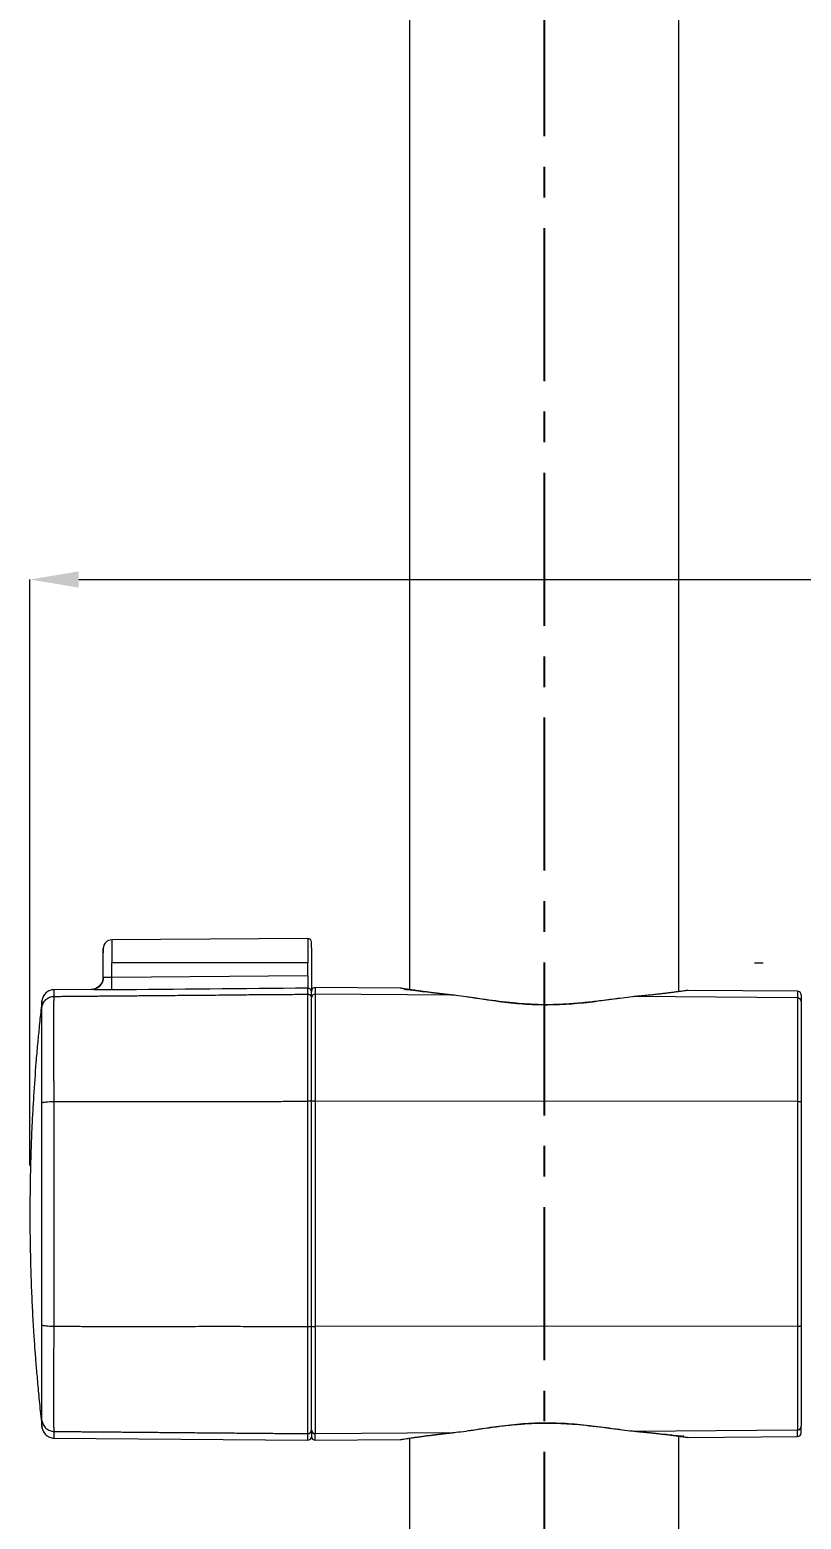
# Model space of a CAD drawing. Extents: x 0 to 1354, y 0 to 992.
# Drawn here: x 740.6 to 803.6, y 625.2 to 746.9 of the extents above; entities that cross this region are included whole.
import ezdxf

# ---------------------------------------------------------------- set-up
doc = ezdxf.new("R2010")
doc.units = 0
doc.header["$LTSCALE"] = 10
doc.header["$MEASUREMENT"] = 0
doc.header["$PDMODE"] = 3
doc.header["$PDSIZE"] = -10
doc.linetypes.add('CENTER', pattern=[2, 1.25, -0.25, 0.25, -0.25])
doc.layers.get('0').update_dxf_attribs({"linetype": 'CONTINUOUS'})
doc.layers.get('DEFPOINTS').update_dxf_attribs({"linetype": 'CONTINUOUS'})
doc.layers.add('1', color=7, linetype='CONTINUOUS')
doc.styles.add('Daelim Dimension', font='')
doc.styles.get('Daelim Dimension').set_extended_font_data('NanumGothic')
doc.dimstyles.new('DEFAULT', dxfattribs={"dimscale": 2, "dimtxt": 2, "dimasz": 2, "dimexe": 0, "dimexo": 2, "dimgap": 1, "dimtad": 1, "dimdec": 1, "dimzin": 9, "dimdsep": 46, "dimtxsty": 'Daelim Dimension', "dimcen": 0.5, "dimclrd": 252, "dimclre": 252, "dimclrt": 3, "dimadec": 1, "dimazin": 0, "dimtfac": 1, "dimtdec": 1, "dimtix": 1, "dimtmove": 0, "dimatfit": 3, "dimfxl": 1, "dimtolj": 1, "dimtzin": 1, "dimlwd": 9, "dimlwe": 9, "dimarcsym": 0})

# ---------------------------------------------------------------- blocks, each defined once
blk = doc.blocks.new('*D9')
at = {"color": 5, "linetype": 'ByBlock', "lineweight": 9, "ltscale": 0.5, "transparency": 16777216}
for p, q in [((740.61, 654.1), (740.61, 701.97)), ((744.61, 701.97), (834.81, 701.97)), ((838.81, 654.68), (838.81, 701.97)), ((838.81, 701.97), (894.98, 701.97))]:
    blk.add_line(p, q, dxfattribs=at)
at = {"color": 5, "ltscale": 0.5, "transparency": 16777216}
for points in [[(744.61, 702.64), (744.61, 701.31), (740.61, 701.97)], [(834.81, 702.64), (834.81, 701.31), (838.81, 701.97)]]:
    blk.add_solid(points, dxfattribs=at)
at = {"layer": 'DEFPOINTS', "color": 0, "ltscale": 0.5, "transparency": 16777216}
for p in [(838.81, 701.97), (740.61, 650.1), (838.81, 650.68)]:
    blk.add_point(p, dxfattribs=at)
at = {"color": 7, "ltscale": 0.5, "transparency": 16777216, "insert": (877.24, 714.86), "char_height": 20, "attachment_point": 5, "style": 'Daelim Dimension'}
blk.add_mtext('\\A1;98', dxfattribs=at)

msp = doc.modelspace()

# ---------------------------------------------------------------- linework, layer by layer
at = {"ltscale": 0.5}
msp.add_line((741.6, 632.72), (741.6, 632.72), dxfattribs=at)
at = {"color": 1, "linetype": 'CENTER'}
msp.add_open_spline([(782.61, 872.59), (782.61, 867.59), (782.61, 159.59)], degree=1, knots=[0, 0, 0.007013, 1, 1], dxfattribs=at)
at = {"layer": '1', "color": 7, "linetype": 'Continuous', "lineweight": 18}
for p, q in [((771.61, 793.72), (771.61, 668.43)), ((793.61, 668.29), (793.61, 793.72)), ((763.31, 672.64), (747.31, 672.53)), ((746.61, 669.47), (746.61, 670.64)), ((763.61, 670.64), (763.61, 669.58)), ((745.62, 668.48), (742.59, 668.45)), ((763.61, 667.79), (763.61, 668.33)), ((770.87, 668.58), (763.91, 668.63)), ((803.31, 668.34), (794.37, 668.4)), ((741.6, 667.56), (741.6, 667.56)), ((763.61, 659.31), (763.61, 667.79)), ((803.61, 668.04), (803.61, 667.5)), ((803.61, 667.5), (803.61, 659.27)), ((763.61, 640.97), (763.61, 659.31)), ((803.61, 659.27), (803.61, 641)), ((763.61, 632.48), (763.61, 640.97)), ((803.61, 641), (803.61, 632.78)), ((742.58, 631.82), (763.31, 631.64)), ((763.61, 632.48), (763.61, 631.94)), ((763.91, 631.64), (770.87, 631.69)), ((771.61, 631.8), (771.61, 347.25)), ((793.61, 346.91), (793.61, 632)), ((794.37, 631.87), (803.31, 631.94)), ((803.61, 632.24), (803.61, 632.78))]:
    msp.add_line(p, q, dxfattribs=at)
at = {"layer": '1', "color": 7, "linetype": 'Continuous', "lineweight": 13}
for p, q in [((747.31, 672.53), (747.31, 670.64)), ((763.31, 672.64), (763.31, 670.64)), ((747.31, 669.44), (747.31, 670.64)), ((763.31, 670.64), (747.31, 670.64)), ((763.31, 669.58), (763.31, 670.64)), ((763.31, 669.58), (747.31, 669.44)), ((745.62, 668.48), (745.62, 668.47)), ((763.31, 668.09), (763.31, 668.58)), ((763.91, 668.63), (763.91, 668.09)), ((803.31, 668.34), (803.31, 667.79)), ((775.23, 668), (763.91, 668.09)), ((763.91, 668.09), (763.91, 659.34)), ((803.31, 667.79), (790.02, 667.89)), ((803.31, 667.79), (803.31, 659.31)), ((763.31, 640.93), (763.31, 659.34)), ((803.31, 659.31), (763.91, 659.34)), ((763.91, 659.34), (763.91, 640.93)), ((803.31, 659.31), (803.31, 640.97)), ((803.31, 640.97), (763.91, 640.93)), ((763.91, 640.93), (763.91, 632.18)), ((803.31, 640.97), (803.31, 632.48)), ((763.31, 631.64), (763.31, 632.18)), ((763.91, 632.18), (775.23, 632.27)), ((763.91, 631.64), (763.91, 632.18)), ((790.02, 632.38), (803.31, 632.48)), ((803.31, 631.94), (803.31, 632.48))]:
    msp.add_line(p, q, dxfattribs=at)
at = {"layer": '1', "color": 7, "linetype": 'Continuous', "lineweight": 18}
for centre, radius, start, end in [((747.31, 671.83), 0.7, 90.4, 180), ((763.31, 672.34), 0.3, 0, 90.4), ((763.91, 668.33), 0.3, 89.5667, 180), ((803.31, 668.04), 0.3, 0, 89.5667), ((763.31, 631.94), 0.3, 269.5, 360), ((763.91, 631.94), 0.3, 180, 270.4333), ((803.31, 632.24), 0.3, 270.4333, 0)]:
    msp.add_arc(centre, radius, start, end, dxfattribs=at)
at = {"layer": '1', "color": 7, "linetype": 'Continuous', "lineweight": 18, "extrusion": (0, 0, -1)}
msp.add_arc((-745.61, 669.48), 1, 180, 269.5, dxfattribs=at)
at = {"layer": '1', "color": 7, "linetype": 'Continuous', "lineweight": 13}
for centre, major_axis, ratio, start_param, end_param in [((800.5, 670.64), (0.7, 0), 0.000003, 3.141593, 4.705408), ((745.61, 669.47), (-1, 0), 0.999887, 1.579523, 3.141593), ((747.3, 669.44), (-0.008, 1), 0.006981, 3.178222, 4.712332), ((763.31, 668.28), (-0.3, 0), 0.999279, 3.141594, 4.712389), ((763.31, 668.28), (0.212, 0.212), 1, 0.785398, 0.794131), ((763.91, 667.79), (-0.3, 0), 0.993003, 4.704826, 6.283185), ((803.31, 667.5), (0.3, 0), 0.993003, 0, 1.563233), ((763.91, 659.31), (0.3, 0), 0.118089, 1.563233, 3.141593), ((803.31, 659.27), (-0.3, 0), 0.118089, 3.141593, 4.704826), ((763.91, 640.97), (-0.3, 0), 0.118089, 0, 1.578359), ((803.31, 641), (-0.3, 0), 0.118089, 1.578359, 3.141593), ((763.91, 632.48), (0.3, 0), 0.993003, 3.141593, 4.719952), ((803.31, 632.78), (0.3, 0), 0.993003, -1.563233, 0)]:
    msp.add_ellipse(centre, major_axis=major_axis, ratio=ratio, start_param=start_param, end_param=end_param, dxfattribs=at)
at = {"layer": '1', "color": 7, "linetype": 'Continuous', "lineweight": 18}
for centre, major_axis, ratio, start_param, end_param in [((763.31, 667.79), (-0.211, 0.211), 1, -0.785398, -0.776611), ((775.22, 667.51), (0.052, 0.497), 0.626805, -0.31432, 0.152139), ((790.02, 667.4), (-0.044, 0.498), 0.628734, -0.152445, 0.289911), ((763.31, 659.31), (-0.3, 0), 0.118115, 3.141594, 4.712389), ((763.31, 632.48), (0.3, 0), 0.993, 4.712389, 6.283184), ((763.31, 632.48), (-0.211, 0.211), 1, 2.347407, 2.356194), ((775.22, 632.77), (-0.052, 0.497), 0.626805, 2.989454, 3.45713), ((790.02, 632.88), (0.044, 0.498), 0.628734, 2.828627, 3.294038)]:
    msp.add_ellipse(centre, major_axis=major_axis, ratio=ratio, start_param=start_param, end_param=end_param, dxfattribs=at)
at = {"layer": '1', "color": 7, "linetype": 'Continuous', "lineweight": 13}
for points, degree, knots in [([(746.61, 671.47), (746.61, 671.47), (746.61, 671.64), (746.61, 671.82), (746.61, 671.83), (746.61, 671.64), (746.61, 671.47), (746.61, 671.47)], 2, [0, 0, 0, 0.004981, 0.252483, 0.499985, 0.747487, 0.994988, 1, 1, 1]), ([(763.61, 671.87), (763.61, 672.09), (763.61, 672.34), (763.61, 672.34)], 2, [0, 0, 0, 0.484247, 1, 1, 1]), ([(747.31, 669.44), (747.22, 669.44), (747.12, 669.44), (746.96, 669.44), (746.88, 669.44), (746.78, 669.45), (746.75, 669.45), (746.7, 669.46), (746.68, 669.46), (746.63, 669.46), (746.61, 669.47), (746.61, 669.47)], 3, [0, 0, 0, 0, 0.25, 0.25, 0.5, 0.5, 0.625, 0.625, 0.75, 0.75, 1, 1, 1, 1]), ([(763.31, 669.58), (763.31, 669.45), (763.31, 669.32), (763.31, 669.14), (763.31, 669.09), (763.31, 668.98), (763.31, 668.93), (763.31, 668.79), (763.31, 668.72), (763.31, 668.61), (763.31, 668.58), (763.31, 668.58)], 3, [0, 0, 0, 0, 0.25, 0.25, 0.375, 0.375, 0.5, 0.5, 0.75, 0.75, 1, 1, 1, 1]), ([(747.31, 668.44), (747.2, 668.44), (746.98, 668.44), (746.66, 668.44), (746.36, 668.44), (746.02, 668.45), (745.77, 668.46), (745.64, 668.47), (745.63, 668.47), (745.62, 668.47)], 3, [0, 0, 0, 0, 0.12656, 0.252303, 0.377665, 0.502859, 0.75115, 0.875687, 1, 1, 1, 1]), ([(775.23, 668), (775.21, 668.01), (775.18, 668.01), (775.14, 668.01), (775.1, 668.02), (775.05, 668.02), (775.01, 668.03), (774.97, 668.03), (774.92, 668.04), (774.88, 668.04), (774.84, 668.05), (774.79, 668.05), (774.75, 668.05), (774.71, 668.06), (774.67, 668.06), (774.63, 668.07), (774.59, 668.07), (774.54, 668.08), (774.5, 668.08), (774.46, 668.09), (774.42, 668.09), (774.38, 668.1), (774.34, 668.1), (774.3, 668.11), (774.26, 668.11), (774.22, 668.12), (774.18, 668.12), (774.14, 668.12), (774.1, 668.13), (774.06, 668.13), (774.03, 668.14), (773.99, 668.14), (773.95, 668.15), (773.91, 668.15), (773.87, 668.16), (773.83, 668.16), (773.8, 668.17), (773.76, 668.17), (773.72, 668.18), (773.69, 668.18), (773.65, 668.18), (773.61, 668.19), (773.58, 668.19), (773.54, 668.2), (773.5, 668.2), (773.47, 668.21), (773.43, 668.21), (773.27, 668.23), (773, 668.27), (772.64, 668.32), (772.31, 668.36), (772.01, 668.41), (771.74, 668.45), (771.51, 668.48), (771.32, 668.51), (771.13, 668.54), (770.99, 668.56), (770.89, 668.58), (770.87, 668.58), (770.87, 668.58), (770.87, 668.58)], 3, [0, 0, 0, 0, 0.005431, 0.01086, 0.016286, 0.02171, 0.027132, 0.032552, 0.03797, 0.043386, 0.0488, 0.054214, 0.059625, 0.065036, 0.070445, 0.075854, 0.081261, 0.086668, 0.092074, 0.09748, 0.102885, 0.10829, 0.113695, 0.1191, 0.124505, 0.129911, 0.135316, 0.140723, 0.14613, 0.151537, 0.156946, 0.162355, 0.167766, 0.173178, 0.178591, 0.184006, 0.189422, 0.194841, 0.200261, 0.205683, 0.211107, 0.216533, 0.221962, 0.227393, 0.232827, 0.238264, 0.243704, 0.249146, 0.311796, 0.374259, 0.436725, 0.499386, 0.561894, 0.6242, 0.686494, 0.748965, 0.832367, 0.915531, 0.99891, 1, 1, 1, 1]), ([(794.37, 668.4), (794.37, 668.4), (794.35, 668.4), (794.25, 668.39), (794.09, 668.36), (793.87, 668.33), (793.58, 668.29), (793.27, 668.25), (792.94, 668.21), (792.61, 668.17), (792.25, 668.12), (791.93, 668.09), (791.65, 668.06), (791.44, 668.03), (791.22, 668.01), (791.04, 667.99), (790.92, 667.98), (790.84, 667.97), (790.76, 667.96), (790.68, 667.95), (790.6, 667.95), (790.52, 667.94), (790.44, 667.93), (790.36, 667.92), (790.27, 667.92), (790.19, 667.91), (790.11, 667.9), (790.05, 667.9), (790.02, 667.89)], 3, [0, 0, 0, 0, 0.082577, 0.166025, 0.249714, 0.333017, 0.41611, 0.499443, 0.562006, 0.624371, 0.686729, 0.749269, 0.780481, 0.811696, 0.842938, 0.874231, 0.884745, 0.895251, 0.905748, 0.916237, 0.926721, 0.937198, 0.947672, 0.958141, 0.968608, 0.979072, 0.989536, 1, 1, 1, 1]), ([(741.6, 659.21), (741.6, 659.23), (741.6, 659.26), (741.6, 659.3), (741.6, 659.35), (741.6, 659.39), (741.6, 659.44), (741.6, 659.48), (741.6, 659.52), (741.6, 659.57), (741.6, 659.61), (741.6, 659.66), (741.6, 659.7), (741.6, 659.75), (741.6, 659.79), (741.6, 659.83), (741.6, 659.88), (741.6, 659.92), (741.6, 659.97), (741.6, 660.01), (741.6, 660.05), (741.6, 660.1), (741.6, 660.14), (741.6, 660.18), (741.6, 660.23), (741.6, 660.27), (741.6, 660.32), (741.6, 660.36), (741.6, 660.4), (741.6, 660.45), (741.6, 660.49), (741.6, 660.53), (741.6, 660.57), (741.6, 660.62), (741.6, 660.66), (741.6, 660.7), (741.6, 660.75), (741.6, 660.79), (741.6, 660.83), (741.6, 660.87), (741.59, 660.92), (741.59, 660.96), (741.59, 661), (741.59, 661.04), (741.59, 661.09), (741.59, 661.13), (741.59, 661.17), (741.59, 661.21), (741.59, 661.26), (741.59, 661.3), (741.59, 661.34), (741.59, 661.38), (741.59, 661.42), (741.59, 661.47), (741.59, 661.51), (741.59, 661.55), (741.59, 661.59), (741.59, 661.63), (741.59, 661.67), (741.59, 661.71), (741.59, 661.76), (741.59, 661.8), (741.59, 661.84), (741.59, 661.88), (741.59, 661.92), (741.59, 661.96), (741.59, 662), (741.58, 662.21), (741.58, 662.58), (741.58, 663.08), (741.58, 663.57), (741.58, 664.03), (741.58, 664.5), (741.58, 664.97), (741.58, 665.43), (741.58, 665.83), (741.58, 666.08), (741.59, 666.22), (741.59, 666.26), (741.59, 666.3), (741.59, 666.34), (741.59, 666.38), (741.59, 666.41), (741.59, 666.45), (741.59, 666.48), (741.59, 666.52), (741.59, 666.55), (741.59, 666.58), (741.59, 666.61), (741.6, 666.64), (741.6, 666.67), (741.6, 666.7), (741.6, 666.73), (741.6, 666.75), (741.6, 666.78), (741.6, 666.8), (741.6, 666.82), (741.6, 666.85), (741.6, 666.87), (741.6, 666.89), (741.6, 666.91), (741.6, 666.92), (741.6, 666.94), (741.6, 666.96), (741.6, 666.97), (741.6, 666.99), (741.6, 667), (741.6, 667.01), (741.6, 667.01)], 3, [0, 0, 0, 0, 0.003805, 0.007607, 0.011406, 0.015203, 0.018997, 0.022789, 0.026578, 0.030365, 0.03415, 0.037933, 0.041714, 0.045493, 0.04927, 0.053046, 0.05682, 0.060592, 0.064363, 0.068133, 0.071901, 0.075669, 0.079435, 0.0832, 0.086965, 0.090729, 0.094492, 0.098255, 0.102017, 0.105779, 0.109541, 0.113302, 0.117063, 0.120825, 0.124586, 0.128348, 0.13211, 0.135873, 0.139636, 0.143399, 0.147164, 0.150929, 0.154695, 0.158462, 0.16223, 0.165999, 0.16977, 0.173542, 0.177315, 0.18109, 0.184867, 0.188645, 0.192426, 0.196208, 0.199992, 0.203779, 0.207567, 0.211358, 0.215152, 0.218947, 0.222746, 0.226547, 0.230351, 0.234158, 0.237968, 0.241781, 0.245597, 0.249416, 0.299814, 0.349832, 0.399695, 0.449629, 0.49986, 0.562583, 0.624933, 0.68735, 0.750279, 0.758413, 0.766533, 0.77464, 0.782734, 0.790817, 0.79889, 0.806954, 0.815008, 0.823056, 0.831096, 0.83913, 0.84716, 0.855185, 0.863208, 0.871228, 0.879247, 0.887266, 0.895285, 0.903305, 0.911328, 0.919354, 0.927385, 0.93542, 0.943462, 0.95151, 0.959567, 0.967632, 0.975707, 0.983793, 0.99189, 1, 1, 1, 1]), ([(741.6, 667.01), (741.6, 667.02), (741.6, 667.03), (741.6, 667.04), (741.6, 667.06), (741.6, 667.07), (741.6, 667.09), (741.6, 667.1), (741.6, 667.11), (741.6, 667.13), (741.6, 667.14), (741.6, 667.16), (741.6, 667.17), (741.6, 667.18), (741.6, 667.19), (741.6, 667.21), (741.6, 667.22), (741.6, 667.23), (741.6, 667.24), (741.6, 667.25), (741.6, 667.27), (741.6, 667.28), (741.6, 667.29), (741.6, 667.3), (741.6, 667.31), (741.6, 667.32), (741.6, 667.33), (741.6, 667.34), (741.6, 667.35), (741.6, 667.36), (741.6, 667.37), (741.6, 667.38), (741.6, 667.39), (741.6, 667.4), (741.6, 667.4), (741.6, 667.41), (741.6, 667.43), (741.6, 667.47), (741.6, 667.5), (741.6, 667.53), (741.6, 667.55), (741.6, 667.56), (741.6, 667.56), (741.6, 667.56)], 3, [0, 0, 0, 0, 0.014869, 0.029747, 0.044633, 0.059527, 0.074429, 0.08934, 0.104259, 0.119187, 0.134124, 0.149069, 0.164022, 0.178984, 0.193955, 0.208935, 0.223923, 0.238921, 0.253927, 0.268941, 0.283965, 0.298998, 0.31404, 0.329091, 0.344151, 0.35922, 0.374298, 0.389386, 0.404484, 0.41959, 0.434707, 0.449832, 0.464968, 0.480113, 0.495267, 0.510432, 0.525606, 0.615912, 0.705194, 0.793456, 0.880717, 0.967002, 1, 1, 1, 1]), ([(742.59, 667.91), (742.73, 667.91), (743.01, 667.91), (743.43, 667.92), (743.88, 667.92), (744.33, 667.92), (744.8, 667.93), (745.29, 667.93), (745.79, 667.94), (746.31, 667.94), (746.84, 667.95), (747.49, 667.95), (748.21, 667.96), (748.92, 667.96), (749.44, 667.97), (749.93, 667.97), (750.49, 667.98), (751.21, 667.98), (752.05, 667.99), (753.12, 668), (754.3, 668.01), (755.82, 668.02), (757.07, 668.04), (758.42, 668.05), (759.48, 668.06), (760.64, 668.07), (761.6, 668.07), (762.46, 668.08), (763.03, 668.09), (763.31, 668.09)], 3, [0, 0, 0, 0, 0.019855, 0.040432, 0.061729, 0.083747, 0.106487, 0.129947, 0.154129, 0.179031, 0.204654, 0.230999, 0.274061, 0.308249, 0.333561, 0.349999, 0.379572, 0.41443, 0.454573, 0.5, 0.569991, 0.625001, 0.721133, 0.750001, 0.821018, 0.875001, 0.917912, 0.959578, 1, 1, 1, 1]), ([(763.31, 659.34), (763.31, 659.36), (763.31, 659.4), (763.31, 659.45), (763.31, 659.5), (763.31, 659.55), (763.31, 659.6), (763.31, 659.66), (763.31, 659.71), (763.31, 659.76), (763.31, 659.81), (763.31, 659.86), (763.31, 659.91), (763.31, 659.97), (763.31, 660.02), (763.31, 660.07), (763.31, 660.12), (763.31, 660.17), (763.31, 660.22), (763.31, 660.28), (763.31, 660.33), (763.31, 660.38), (763.31, 660.43), (763.31, 660.48), (763.31, 660.53), (763.31, 660.58), (763.31, 660.63), (763.31, 660.68), (763.31, 660.73), (763.31, 660.78), (763.31, 660.83), (763.31, 660.89), (763.31, 660.94), (763.31, 660.99), (763.31, 661.04), (763.31, 661.09), (763.31, 661.14), (763.31, 661.19), (763.31, 661.24), (763.31, 661.29), (763.31, 661.33), (763.31, 661.38), (763.31, 661.43), (763.31, 661.48), (763.31, 661.53), (763.31, 661.58), (763.31, 661.63), (763.31, 661.68), (763.31, 661.73), (763.31, 661.77), (763.31, 661.82), (763.31, 661.87), (763.31, 661.92), (763.31, 661.97), (763.31, 662.02), (763.31, 662.06), (763.31, 662.11), (763.31, 662.16), (763.31, 662.2), (763.31, 662.25), (763.31, 662.3), (763.31, 662.35), (763.31, 662.39), (763.31, 662.44), (763.31, 662.48), (763.31, 662.53), (763.31, 662.58), (763.31, 662.62), (763.31, 662.67), (763.31, 662.71), (763.31, 662.76), (763.31, 662.8), (763.31, 662.85), (763.31, 662.89), (763.31, 662.94), (763.31, 662.98), (763.31, 663.03), (763.31, 663.07), (763.31, 663.12), (763.31, 663.16), (763.31, 663.2), (763.31, 663.25), (763.31, 663.29), (763.31, 663.33), (763.31, 663.38), (763.31, 663.42), (763.31, 663.46), (763.31, 663.5), (763.31, 663.55), (763.31, 663.59), (763.31, 663.63), (763.31, 663.67), (763.31, 663.71), (763.31, 663.75), (763.31, 663.79), (763.31, 663.83), (763.31, 663.88), (763.31, 663.92), (763.31, 663.96), (763.31, 664), (763.31, 664.04), (763.31, 664.08), (763.31, 664.11), (763.31, 664.15), (763.31, 664.19), (763.31, 664.23), (763.31, 664.27), (763.31, 664.31), (763.31, 664.35), (763.31, 664.38), (763.31, 664.42), (763.31, 664.46), (763.31, 664.5), (763.31, 664.53), (763.31, 664.57), (763.31, 664.61), (763.31, 664.64), (763.31, 664.68), (763.31, 664.72), (763.31, 664.75), (763.31, 664.79), (763.31, 664.82), (763.31, 664.86), (763.31, 664.89), (763.31, 664.93), (763.31, 664.96), (763.31, 665), (763.31, 665.03), (763.31, 665.06), (763.31, 665.1), (763.31, 665.13), (763.31, 665.16), (763.31, 665.2), (763.31, 665.24), (763.31, 665.29), (763.31, 665.35), (763.31, 665.4), (763.31, 665.46), (763.31, 665.51), (763.31, 665.57), (763.31, 665.63), (763.31, 665.68), (763.31, 665.74), (763.31, 665.79), (763.31, 665.85), (763.31, 665.9), (763.31, 665.95), (763.31, 666.01), (763.31, 666.06), (763.31, 666.11), (763.31, 666.16), (763.31, 666.21), (763.31, 666.26), (763.31, 666.31), (763.31, 666.36), (763.31, 666.41), (763.31, 666.46), (763.31, 666.51), (763.31, 666.56), (763.31, 666.61), (763.31, 666.65), (763.31, 666.7), (763.31, 666.74), (763.31, 666.79), (763.31, 666.83), (763.31, 666.88), (763.31, 666.92), (763.31, 666.96), (763.31, 667.01), (763.31, 667.05), (763.31, 667.09), (763.31, 667.13), (763.31, 667.17), (763.31, 667.21), (763.31, 667.24), (763.31, 667.28), (763.31, 667.32), (763.31, 667.36), (763.31, 667.39), (763.31, 667.43), (763.31, 667.46), (763.31, 667.49), (763.31, 667.52), (763.31, 667.56), (763.31, 667.59), (763.31, 667.62), (763.31, 667.65), (763.31, 667.68), (763.31, 667.7), (763.31, 667.73), (763.31, 667.76), (763.31, 667.78), (763.31, 667.81), (763.31, 667.83), (763.31, 667.85), (763.31, 667.88), (763.31, 667.9), (763.31, 667.92), (763.31, 667.94), (763.31, 667.96), (763.31, 667.97), (763.31, 667.99), (763.31, 668.01), (763.31, 668.02), (763.31, 668.04), (763.31, 668.05), (763.31, 668.06), (763.31, 668.08), (763.31, 668.08), (763.31, 668.09)], 3, [0, 0, 0, 0, 0.003933, 0.007867, 0.011802, 0.015737, 0.019672, 0.023608, 0.027545, 0.031482, 0.035419, 0.039356, 0.043293, 0.04723, 0.051168, 0.055105, 0.059042, 0.062978, 0.066915, 0.070851, 0.074786, 0.078721, 0.082655, 0.086589, 0.090522, 0.094454, 0.098385, 0.102315, 0.106244, 0.110172, 0.114099, 0.118025, 0.121949, 0.125872, 0.129794, 0.133713, 0.137632, 0.141548, 0.145463, 0.149377, 0.153288, 0.157197, 0.161104, 0.16501, 0.168913, 0.172814, 0.176712, 0.180608, 0.184502, 0.188394, 0.192282, 0.196168, 0.200052, 0.203932, 0.20781, 0.211685, 0.215557, 0.219426, 0.223292, 0.227155, 0.231014, 0.23487, 0.238723, 0.242572, 0.246418, 0.250261, 0.254099, 0.257934, 0.261766, 0.265593, 0.269417, 0.273236, 0.277052, 0.280864, 0.284671, 0.288475, 0.292274, 0.296068, 0.299859, 0.303645, 0.307426, 0.311203, 0.314976, 0.318743, 0.322506, 0.326265, 0.330018, 0.333766, 0.33751, 0.341249, 0.344982, 0.34871, 0.352434, 0.356151, 0.359864, 0.363571, 0.367273, 0.37097, 0.374661, 0.378346, 0.382026, 0.3857, 0.389369, 0.393031, 0.396688, 0.400339, 0.403985, 0.407624, 0.411257, 0.414884, 0.418505, 0.42212, 0.425729, 0.429331, 0.432927, 0.436517, 0.4401, 0.443677, 0.447248, 0.450812, 0.454369, 0.45792, 0.461465, 0.465002, 0.468533, 0.472057, 0.475574, 0.479084, 0.482588, 0.486084, 0.489574, 0.493057, 0.496532, 0.500001, 0.506111, 0.512243, 0.518397, 0.524572, 0.530768, 0.536985, 0.543223, 0.549482, 0.555761, 0.56206, 0.568378, 0.574716, 0.581074, 0.58745, 0.593845, 0.600259, 0.606691, 0.613141, 0.619609, 0.626094, 0.632596, 0.639115, 0.645651, 0.652203, 0.658771, 0.665354, 0.671953, 0.678567, 0.685195, 0.691838, 0.698495, 0.705166, 0.71185, 0.718548, 0.725258, 0.73198, 0.738715, 0.745461, 0.752219, 0.758988, 0.765767, 0.772557, 0.779357, 0.786166, 0.792985, 0.799812, 0.806649, 0.813493, 0.820345, 0.827205, 0.834071, 0.840944, 0.847824, 0.854709, 0.8616, 0.868497, 0.875398, 0.882303, 0.889213, 0.896126, 0.903042, 0.909962, 0.916883, 0.923807, 0.930733, 0.93766, 0.944588, 0.951516, 0.958445, 0.965374, 0.972301, 0.979228, 0.986154, 0.993078, 1, 1, 1, 1]), ([(790.02, 667.89), (789.76, 667.86), (789.23, 667.81), (788.1, 667.65), (786.58, 667.44), (784.64, 667.24), (782.63, 667.18), (780.62, 667.27), (778.67, 667.5), (777.16, 667.74), (776.02, 667.91), (775.49, 667.97), (775.23, 668)], 3, [0, 0, 0, 0, 0.063175, 0.126226, 0.25142, 0.375668, 0.499611, 0.623503, 0.748148, 0.873219, 0.936546, 1, 1, 1, 1]), ([(741.6, 641.06), (741.6, 641.1), (741.6, 641.19), (741.6, 641.32), (741.6, 641.45), (741.6, 641.58), (741.6, 641.7), (741.6, 641.83), (741.6, 641.96), (741.6, 642.09), (741.6, 642.22), (741.6, 642.35), (741.6, 642.48), (741.6, 642.61), (741.6, 642.74), (741.6, 642.86), (741.6, 642.99), (741.6, 643.12), (741.6, 643.25), (741.6, 643.38), (741.6, 643.51), (741.6, 643.64), (741.6, 643.77), (741.6, 643.9), (741.6, 644.03), (741.6, 644.16), (741.6, 644.29), (741.6, 644.42), (741.6, 644.55), (741.6, 644.68), (741.6, 644.81), (741.6, 644.94), (741.6, 645.07), (741.6, 645.2), (741.6, 645.33), (741.6, 645.46), (741.6, 645.77), (741.6, 646.26), (741.6, 646.92), (741.6, 647.58), (741.6, 648.23), (741.6, 648.87), (741.6, 649.51), (741.6, 650.17), (741.6, 650.88), (741.6, 651.63), (741.6, 652.38), (741.6, 653.14), (741.6, 653.91), (741.6, 654.52), (741.6, 654.95), (741.6, 655.22), (741.6, 655.49), (741.6, 655.76), (741.6, 656.03), (741.6, 656.3), (741.6, 656.56), (741.6, 656.83), (741.6, 657.1), (741.6, 657.36), (741.6, 657.63), (741.6, 657.89), (741.6, 658.16), (741.6, 658.42), (741.6, 658.68), (741.6, 658.95), (741.6, 659.12), (741.6, 659.21)], 3, [0, 0, 0, 0, 0.007102, 0.014207, 0.021313, 0.028422, 0.035533, 0.042647, 0.049763, 0.056881, 0.064001, 0.071124, 0.07825, 0.085377, 0.092508, 0.09964, 0.106775, 0.113913, 0.121053, 0.128196, 0.135341, 0.142489, 0.14964, 0.156793, 0.163949, 0.171108, 0.178269, 0.185433, 0.1926, 0.19977, 0.206942, 0.214117, 0.221296, 0.228476, 0.23566, 0.242847, 0.250037, 0.286947, 0.323457, 0.359567, 0.395282, 0.430603, 0.465534, 0.500076, 0.540674, 0.581696, 0.623147, 0.665031, 0.707353, 0.750116, 0.764968, 0.7798, 0.794612, 0.809405, 0.824178, 0.838932, 0.853667, 0.868382, 0.883079, 0.897758, 0.912417, 0.927059, 0.941683, 0.956288, 0.970876, 0.985447, 1, 1, 1, 1]), ([(742.59, 659.32), (742.74, 659.32), (743.04, 659.32), (743.49, 659.32), (743.95, 659.32), (744.42, 659.33), (744.89, 659.33), (745.38, 659.33), (745.87, 659.33), (746.37, 659.33), (746.87, 659.33), (747.39, 659.33), (747.91, 659.33), (748.44, 659.33), (748.97, 659.33), (749.52, 659.33), (750.07, 659.33), (750.63, 659.33), (751.2, 659.33), (751.78, 659.33), (752.36, 659.33), (753.19, 659.33), (754.25, 659.33), (755.54, 659.33), (756.84, 659.33), (757.8, 659.33), (758.44, 659.33), (758.81, 659.33), (759.24, 659.33), (759.74, 659.33), (760.32, 659.33), (760.97, 659.33), (761.68, 659.34), (762.47, 659.34), (763.02, 659.34), (763.31, 659.34)], 3, [0, 0, 0, 0, 0.021446, 0.043267, 0.065461, 0.088029, 0.110972, 0.134288, 0.157979, 0.182044, 0.206483, 0.231296, 0.256483, 0.282044, 0.307979, 0.334288, 0.360972, 0.388029, 0.415461, 0.443266, 0.471446, 0.5, 0.5625, 0.625, 0.6875, 0.75, 0.764007, 0.781457, 0.80235, 0.826685, 0.854463, 0.885683, 0.920346, 0.958452, 1, 1, 1, 1]), ([(741.6, 633.26), (741.6, 633.26), (741.6, 633.27), (741.6, 633.27), (741.6, 633.28), (741.6, 633.28), (741.6, 633.29), (741.6, 633.3), (741.6, 633.3), (741.6, 633.31), (741.6, 633.32), (741.6, 633.33), (741.6, 633.33), (741.6, 633.34), (741.6, 633.35), (741.6, 633.36), (741.6, 633.37), (741.6, 633.38), (741.6, 633.39), (741.6, 633.39), (741.6, 633.4), (741.6, 633.41), (741.6, 633.42), (741.6, 633.43), (741.6, 633.44), (741.6, 633.45), (741.6, 633.47), (741.6, 633.48), (741.6, 633.49), (741.6, 633.5), (741.6, 633.51), (741.6, 633.52), (741.6, 633.54), (741.6, 633.55), (741.6, 633.56), (741.6, 633.57), (741.6, 633.59), (741.6, 633.6), (741.6, 633.61), (741.6, 633.63), (741.59, 633.64), (741.59, 633.65), (741.59, 633.67), (741.59, 633.68), (741.59, 633.7), (741.59, 633.71), (741.59, 633.73), (741.59, 633.74), (741.59, 633.76), (741.59, 633.77), (741.59, 633.79), (741.59, 633.81), (741.59, 633.82), (741.59, 633.84), (741.59, 633.86), (741.59, 633.87), (741.59, 633.89), (741.59, 633.91), (741.59, 633.93), (741.59, 633.94), (741.59, 633.96), (741.59, 633.98), (741.59, 634), (741.59, 634.02), (741.59, 634.04), (741.59, 634.06), (741.59, 634.08), (741.58, 634.18), (741.58, 634.37), (741.58, 634.68), (741.58, 635.02), (741.58, 635.4), (741.58, 635.84), (741.58, 636.35), (741.58, 636.94), (741.58, 637.56), (741.58, 638.03), (741.59, 638.31), (741.59, 638.4), (741.59, 638.49), (741.59, 638.57), (741.59, 638.66), (741.59, 638.75), (741.59, 638.84), (741.59, 638.93), (741.59, 639.02), (741.59, 639.11), (741.59, 639.2), (741.59, 639.29), (741.6, 639.38), (741.6, 639.47), (741.6, 639.56), (741.6, 639.66), (741.6, 639.75), (741.6, 639.84), (741.6, 639.93), (741.6, 640.02), (741.6, 640.12), (741.6, 640.21), (741.6, 640.3), (741.6, 640.4), (741.6, 640.49), (741.6, 640.59), (741.6, 640.68), (741.6, 640.78), (741.6, 640.87), (741.6, 640.97), (741.6, 641.03), (741.6, 641.06)], 3, [0, 0, 0, 0, 0.003815, 0.007628, 0.011438, 0.015245, 0.019049, 0.022851, 0.02665, 0.030447, 0.034242, 0.038035, 0.041826, 0.045615, 0.049402, 0.053187, 0.05697, 0.060752, 0.064533, 0.068312, 0.07209, 0.075867, 0.079643, 0.083418, 0.087192, 0.090965, 0.094738, 0.098509, 0.102281, 0.106052, 0.109823, 0.113593, 0.117364, 0.121135, 0.124905, 0.128676, 0.132447, 0.136219, 0.139991, 0.143763, 0.147536, 0.15131, 0.155085, 0.158861, 0.162638, 0.166416, 0.170195, 0.173976, 0.177758, 0.181541, 0.185326, 0.189113, 0.192902, 0.196693, 0.200485, 0.20428, 0.208077, 0.211876, 0.215677, 0.219481, 0.223288, 0.227097, 0.230909, 0.234724, 0.238542, 0.242362, 0.246186, 0.250013, 0.300335, 0.350279, 0.400074, 0.449943, 0.500111, 0.562696, 0.624912, 0.687201, 0.749999, 0.758145, 0.766277, 0.774395, 0.782501, 0.790595, 0.798679, 0.806752, 0.814817, 0.822874, 0.830924, 0.838968, 0.847006, 0.855041, 0.863072, 0.8711, 0.879128, 0.887154, 0.895182, 0.90321, 0.911241, 0.919276, 0.927314, 0.935357, 0.943407, 0.951464, 0.959528, 0.967601, 0.975684, 0.983777, 0.991883, 1, 1, 1, 1]), ([(742.59, 640.96), (742.75, 640.95), (743.06, 640.95), (743.53, 640.95), (744.01, 640.95), (744.49, 640.95), (744.98, 640.95), (745.48, 640.94), (745.98, 640.94), (746.7, 640.94), (747.74, 640.94), (749.21, 640.94), (750.98, 640.94), (752.58, 640.94), (753.91, 640.95), (754.84, 640.95), (755.73, 640.95), (756.6, 640.95), (757.42, 640.95), (758.21, 640.95), (758.97, 640.94), (759.69, 640.94), (760.38, 640.94), (761.04, 640.94), (761.65, 640.94), (762.24, 640.94), (762.78, 640.93), (763.14, 640.93), (763.31, 640.93)], 3, [0, 0, 0, 0, 0.022535, 0.045339, 0.06841, 0.09175, 0.115358, 0.139233, 0.163377, 0.187789, 0.243676, 0.31434, 0.399782, 0.5, 0.546644, 0.591607, 0.634887, 0.676487, 0.716405, 0.754641, 0.791196, 0.82607, 0.859262, 0.890772, 0.920601, 0.948749, 0.975215, 1, 1, 1, 1]), ([(763.31, 632.18), (763.31, 632.19), (763.31, 632.19), (763.31, 632.2), (763.31, 632.2), (763.31, 632.21), (763.31, 632.22), (763.31, 632.23), (763.31, 632.23), (763.31, 632.24), (763.31, 632.25), (763.31, 632.26), (763.31, 632.27), (763.31, 632.28), (763.31, 632.29), (763.31, 632.3), (763.31, 632.31), (763.31, 632.32), (763.31, 632.33), (763.31, 632.34), (763.31, 632.35), (763.31, 632.36), (763.31, 632.38), (763.31, 632.39), (763.31, 632.4), (763.31, 632.41), (763.31, 632.42), (763.31, 632.44), (763.31, 632.45), (763.31, 632.46), (763.31, 632.48), (763.31, 632.49), (763.31, 632.51), (763.31, 632.52), (763.31, 632.54), (763.31, 632.55), (763.31, 632.57), (763.31, 632.58), (763.31, 632.6), (763.31, 632.61), (763.31, 632.63), (763.31, 632.65), (763.31, 632.66), (763.31, 632.68), (763.31, 632.7), (763.31, 632.72), (763.31, 632.74), (763.31, 632.75), (763.31, 632.77), (763.31, 632.79), (763.31, 632.81), (763.31, 632.83), (763.31, 632.85), (763.31, 632.87), (763.31, 632.89), (763.31, 632.91), (763.31, 632.93), (763.31, 632.95), (763.31, 632.97), (763.31, 632.99), (763.31, 633.01), (763.31, 633.03), (763.31, 633.05), (763.31, 633.08), (763.31, 633.1), (763.31, 633.12), (763.31, 633.14), (763.31, 633.16), (763.31, 633.19), (763.31, 633.21), (763.31, 633.23), (763.31, 633.26), (763.31, 633.28), (763.31, 633.31), (763.31, 633.33), (763.31, 633.35), (763.31, 633.38), (763.31, 633.4), (763.31, 633.43), (763.31, 633.45), (763.31, 633.48), (763.31, 633.5), (763.31, 633.53), (763.31, 633.56), (763.31, 633.58), (763.31, 633.61), (763.31, 633.63), (763.31, 633.66), (763.31, 633.69), (763.31, 633.71), (763.31, 633.74), (763.31, 633.77), (763.31, 633.8), (763.31, 633.82), (763.31, 633.85), (763.31, 633.88), (763.31, 633.91), (763.31, 633.94), (763.31, 633.96), (763.31, 633.99), (763.31, 634.02), (763.31, 634.05), (763.31, 634.08), (763.31, 634.11), (763.31, 634.14), (763.31, 634.17), (763.31, 634.2), (763.31, 634.23), (763.31, 634.26), (763.31, 634.29), (763.31, 634.32), (763.31, 634.35), (763.31, 634.38), (763.31, 634.41), (763.31, 634.44), (763.31, 634.47), (763.31, 634.5), (763.31, 634.53), (763.31, 634.56), (763.31, 634.59), (763.31, 634.63), (763.31, 634.66), (763.31, 634.69), (763.31, 634.72), (763.31, 634.75), (763.31, 634.78), (763.31, 634.82), (763.31, 634.85), (763.31, 634.88), (763.31, 634.91), (763.31, 634.94), (763.31, 634.98), (763.31, 635.01), (763.31, 635.05), (763.31, 635.1), (763.31, 635.16), (763.31, 635.22), (763.31, 635.28), (763.31, 635.34), (763.31, 635.4), (763.31, 635.46), (763.31, 635.52), (763.31, 635.59), (763.31, 635.65), (763.31, 635.72), (763.31, 635.78), (763.31, 635.85), (763.31, 635.91), (763.31, 635.98), (763.31, 636.05), (763.31, 636.12), (763.31, 636.19), (763.31, 636.26), (763.31, 636.33), (763.31, 636.4), (763.31, 636.47), (763.31, 636.54), (763.31, 636.61), (763.31, 636.69), (763.31, 636.76), (763.31, 636.83), (763.31, 636.91), (763.31, 636.99), (763.31, 637.06), (763.31, 637.14), (763.31, 637.22), (763.31, 637.29), (763.31, 637.37), (763.31, 637.45), (763.31, 637.53), (763.31, 637.61), (763.31, 637.69), (763.31, 637.77), (763.31, 637.85), (763.31, 637.94), (763.31, 638.02), (763.31, 638.1), (763.31, 638.18), (763.31, 638.27), (763.31, 638.35), (763.31, 638.44), (763.31, 638.52), (763.31, 638.61), (763.31, 638.69), (763.31, 638.78), (763.31, 638.87), (763.31, 638.95), (763.31, 639.04), (763.31, 639.13), (763.31, 639.22), (763.31, 639.3), (763.31, 639.39), (763.31, 639.48), (763.31, 639.57), (763.31, 639.66), (763.31, 639.75), (763.31, 639.84), (763.31, 639.93), (763.31, 640.02), (763.31, 640.11), (763.31, 640.2), (763.31, 640.29), (763.31, 640.38), (763.31, 640.47), (763.31, 640.56), (763.31, 640.65), (763.31, 640.75), (763.31, 640.84), (763.31, 640.9), (763.31, 640.93)], 3, [0, 0, 0, 0, 0.003933, 0.007867, 0.011802, 0.015737, 0.019672, 0.023609, 0.027545, 0.031482, 0.035419, 0.039356, 0.043293, 0.04723, 0.051168, 0.055105, 0.059042, 0.062978, 0.066915, 0.070851, 0.074786, 0.078721, 0.082655, 0.086589, 0.090522, 0.094454, 0.098385, 0.102315, 0.106244, 0.110172, 0.114099, 0.118025, 0.121949, 0.125872, 0.129794, 0.133714, 0.137632, 0.141549, 0.145464, 0.149377, 0.153288, 0.157197, 0.161105, 0.16501, 0.168913, 0.172814, 0.176712, 0.180609, 0.184502, 0.188394, 0.192282, 0.196169, 0.200052, 0.203933, 0.20781, 0.211685, 0.215557, 0.219426, 0.223292, 0.227155, 0.231014, 0.23487, 0.238723, 0.242573, 0.246418, 0.250261, 0.254099, 0.257935, 0.261766, 0.265593, 0.269417, 0.273237, 0.277052, 0.280864, 0.284671, 0.288475, 0.292274, 0.296069, 0.299859, 0.303645, 0.307427, 0.311203, 0.314976, 0.318744, 0.322507, 0.326265, 0.330018, 0.333767, 0.33751, 0.341249, 0.344982, 0.34871, 0.352434, 0.356152, 0.359864, 0.363572, 0.367273, 0.37097, 0.374661, 0.378346, 0.382026, 0.3857, 0.389369, 0.393032, 0.396688, 0.40034, 0.403985, 0.407624, 0.411257, 0.414884, 0.418505, 0.42212, 0.425729, 0.429331, 0.432927, 0.436517, 0.440101, 0.443678, 0.447248, 0.450812, 0.454369, 0.45792, 0.461465, 0.465002, 0.468533, 0.472057, 0.475574, 0.479084, 0.482588, 0.486084, 0.489574, 0.493057, 0.496532, 0.500001, 0.506112, 0.512245, 0.518399, 0.524575, 0.530772, 0.53699, 0.543229, 0.549488, 0.555768, 0.562067, 0.568387, 0.574726, 0.581084, 0.587461, 0.593857, 0.600271, 0.606703, 0.613154, 0.619622, 0.626107, 0.63261, 0.63913, 0.645666, 0.652218, 0.658786, 0.66537, 0.671969, 0.678583, 0.685212, 0.691855, 0.698512, 0.705183, 0.711867, 0.718565, 0.725275, 0.731997, 0.738732, 0.745478, 0.752236, 0.759004, 0.765784, 0.772574, 0.779373, 0.786182, 0.793001, 0.799828, 0.806664, 0.813508, 0.82036, 0.827219, 0.834085, 0.840958, 0.847838, 0.854723, 0.861613, 0.868509, 0.87541, 0.882315, 0.889224, 0.896136, 0.903052, 0.909971, 0.916892, 0.923815, 0.93074, 0.937667, 0.944594, 0.951522, 0.95845, 0.965377, 0.972305, 0.979231, 0.986156, 0.993079, 1, 1, 1, 1]), ([(741.6, 632.71), (741.6, 632.71), (741.6, 632.71), (741.6, 632.73), (741.6, 632.75), (741.6, 632.77), (741.6, 632.81), (741.6, 632.84), (741.6, 632.87), (741.6, 632.89), (741.6, 632.91), (741.6, 632.93), (741.6, 632.95), (741.6, 632.97), (741.6, 632.99), (741.6, 633.01), (741.6, 633.04), (741.6, 633.06), (741.6, 633.09), (741.6, 633.11), (741.6, 633.14), (741.6, 633.17), (741.6, 633.2), (741.6, 633.23), (741.6, 633.25), (741.6, 633.26)], 3, [0, 0, 0, 0, 0.080875, 0.162782, 0.245659, 0.329506, 0.414324, 0.50012, 0.529805, 0.559452, 0.589064, 0.61864, 0.648181, 0.677686, 0.707157, 0.736594, 0.765995, 0.795363, 0.824697, 0.853997, 0.883264, 0.912497, 0.941697, 0.970865, 1, 1, 1, 1]), ([(775.23, 632.27), (775.49, 632.3), (776.02, 632.36), (777.15, 632.54), (778.66, 632.77), (780.61, 633), (782.62, 633.1), (784.63, 633.03), (786.57, 632.83), (788.09, 632.62), (789.23, 632.46), (789.76, 632.41), (790.02, 632.38)], 3, [0, 0, 0, 0, 0.063164, 0.126206, 0.251396, 0.375672, 0.499611, 0.623503, 0.748113, 0.873205, 0.936538, 1, 1, 1, 1]), ([(742.59, 632.36), (742.74, 632.36), (743.04, 632.36), (743.49, 632.36), (743.95, 632.35), (744.42, 632.35), (744.89, 632.34), (745.38, 632.34), (745.87, 632.34), (746.37, 632.33), (746.87, 632.33), (747.39, 632.32), (747.91, 632.32), (748.44, 632.31), (748.97, 632.31), (749.52, 632.3), (750.07, 632.3), (750.63, 632.29), (751.2, 632.29), (751.78, 632.28), (752.36, 632.28), (753.19, 632.27), (754.25, 632.26), (755.54, 632.25), (756.84, 632.24), (757.8, 632.23), (758.44, 632.23), (758.81, 632.22), (759.24, 632.22), (759.74, 632.21), (760.32, 632.21), (760.97, 632.2), (761.68, 632.2), (762.47, 632.19), (763.02, 632.19), (763.31, 632.18)], 3, [0, 0, 0, 0, 0.021446, 0.043267, 0.065461, 0.08803, 0.110972, 0.134289, 0.157979, 0.182044, 0.206483, 0.231296, 0.256483, 0.282044, 0.307979, 0.334289, 0.360972, 0.388029, 0.415461, 0.443266, 0.471446, 0.5, 0.5625, 0.625, 0.6875, 0.75, 0.764007, 0.781457, 0.80235, 0.826685, 0.854463, 0.885683, 0.920346, 0.958452, 1, 1, 1, 1]), ([(770.87, 631.69), (770.87, 631.69), (770.87, 631.69), (770.88, 631.69), (770.93, 631.7), (771.03, 631.72), (771.17, 631.74), (771.37, 631.77), (771.66, 631.81), (771.93, 631.86), (772.16, 631.89), (772.31, 631.91), (772.47, 631.93), (772.64, 631.96), (772.82, 631.98), (773, 632.01), (773.2, 632.03), (773.35, 632.05), (773.47, 632.07), (773.53, 632.07), (773.6, 632.08), (773.67, 632.09), (773.74, 632.1), (773.82, 632.11), (773.89, 632.12), (773.96, 632.13), (774.04, 632.14), (774.11, 632.14), (774.18, 632.15), (774.26, 632.16), (774.34, 632.17), (774.41, 632.18), (774.49, 632.19), (774.57, 632.2), (774.65, 632.21), (774.73, 632.22), (774.81, 632.22), (774.89, 632.23), (774.98, 632.24), (775.06, 632.25), (775.14, 632.26), (775.2, 632.27), (775.23, 632.27)], 3, [0, 0, 0, 0, 0.000586, 0.06288, 0.125182, 0.187921, 0.250675, 0.333949, 0.417024, 0.50035, 0.53168, 0.562988, 0.594298, 0.625634, 0.656922, 0.688186, 0.719448, 0.750733, 0.761167, 0.77159, 0.782003, 0.792407, 0.802804, 0.813193, 0.823576, 0.833954, 0.844328, 0.854698, 0.865065, 0.875431, 0.885796, 0.89616, 0.906526, 0.916893, 0.927263, 0.937636, 0.948014, 0.958397, 0.968787, 0.979183, 0.989587, 1, 1, 1, 1]), ([(790.02, 632.38), (790.04, 632.38), (790.07, 632.38), (790.11, 632.37), (790.15, 632.37), (790.2, 632.36), (790.24, 632.36), (790.28, 632.36), (790.33, 632.35), (790.37, 632.35), (790.41, 632.34), (790.45, 632.34), (790.5, 632.34), (790.54, 632.33), (790.58, 632.33), (790.62, 632.32), (790.66, 632.32), (790.7, 632.32), (790.74, 632.31), (790.78, 632.31), (790.82, 632.3), (790.87, 632.3), (790.91, 632.3), (790.95, 632.29), (790.99, 632.29), (791.02, 632.28), (791.06, 632.28), (791.1, 632.28), (791.14, 632.27), (791.18, 632.27), (791.22, 632.26), (791.26, 632.26), (791.3, 632.26), (791.33, 632.25), (791.37, 632.25), (791.41, 632.24), (791.45, 632.24), (791.48, 632.24), (791.52, 632.23), (791.56, 632.23), (791.59, 632.22), (791.63, 632.22), (791.67, 632.22), (791.7, 632.21), (791.74, 632.21), (791.78, 632.2), (791.81, 632.2), (791.9, 632.19), (792.05, 632.17), (792.24, 632.15), (792.42, 632.13), (792.6, 632.11), (792.77, 632.09), (792.93, 632.07), (793.08, 632.05), (793.3, 632.02), (793.58, 631.98), (793.86, 631.94), (794.09, 631.91), (794.25, 631.89), (794.34, 631.87), (794.37, 631.87), (794.37, 631.87), (794.37, 631.87)], 3, [0, 0, 0, 0, 0.005431, 0.01086, 0.016286, 0.02171, 0.027132, 0.032552, 0.03797, 0.043387, 0.048802, 0.054215, 0.059627, 0.065038, 0.070447, 0.075856, 0.081264, 0.086671, 0.092078, 0.097484, 0.102889, 0.108295, 0.1137, 0.119105, 0.124511, 0.129917, 0.135323, 0.14073, 0.146137, 0.151545, 0.156954, 0.162364, 0.167776, 0.173188, 0.178602, 0.184018, 0.189435, 0.194854, 0.200274, 0.205697, 0.211122, 0.216549, 0.221979, 0.227411, 0.232846, 0.238283, 0.243724, 0.249167, 0.280432, 0.311678, 0.34293, 0.374209, 0.405529, 0.436828, 0.468128, 0.499454, 0.582729, 0.665768, 0.749023, 0.832434, 0.915611, 0.999008, 1, 1, 1, 1])]:
    msp.add_open_spline(points, degree=degree, knots=knots, dxfattribs=at)
at = {"layer": '1', "color": 7, "linetype": 'Continuous', "lineweight": 18}
for points, degree, knots in [([(763.61, 671.87), (763.61, 671.85), (763.61, 671.6), (763.61, 670.98), (763.61, 670.64)], 2, [0, 0, 0, 0.029538, 0.514769, 1, 1, 1]), ([(746.61, 670.64), (746.61, 670.87), (746.61, 671.31), (746.61, 671.47)], 2, [0, 0, 0, 0.505082, 1, 1, 1]), ([(742.59, 668.45), (742.46, 668.45), (742.23, 668.41), (741.91, 668.21), (741.68, 667.91), (741.61, 667.68), (741.6, 667.55)], 3, [0, 0, 0, 0, 0.241771, 0.500403, 0.758809, 1, 1, 1, 1]), ([(772.76, 668.28), (772.64, 668.3), (772.38, 668.34), (771.99, 668.39), (771.58, 668.44), (771.29, 668.46), (771.22, 668.46), (771.21, 668.45)], 3, [0, 0, 0, 0, 0.114552, 0.274512, 0.488711, 0.759005, 1, 1, 1, 1]), ([(794.37, 668.4), (794.34, 668.4), (794.29, 668.4), (794.25, 668.39), (794.23, 668.39)], 3, [0, 0, 0, 0, 0.690849, 1, 1, 1, 1]), ([(741.6, 667.55), (741.57, 667.3), (741.49, 666.57), (741.37, 665.37), (741.23, 663.94), (741.07, 662.08), (740.92, 659.89), (740.78, 657.48), (740.7, 655.38), (740.65, 653.54), (740.62, 651.72), (740.61, 649.8), (740.63, 647.82), (740.67, 645.91), (740.73, 644.03), (740.81, 642.26), (740.91, 640.56), (741.01, 639.05), (741.11, 637.81), (741.23, 636.4), (741.37, 634.83), (741.51, 633.57), (741.58, 632.87), (741.6, 632.72)], 3, [0, 0, 0, 0, 0.022792, 0.064865, 0.102569, 0.145033, 0.224016, 0.294273, 0.350991, 0.402644, 0.454195, 0.508674, 0.565371, 0.622672, 0.671007, 0.72587, 0.777092, 0.817316, 0.85291, 0.89239, 0.937076, 0.987301, 1, 1, 1, 1]), ([(741.6, 667.01), (741.61, 667.07), (741.62, 667.12), (741.65, 667.24), (741.67, 667.29), (741.73, 667.4), (741.76, 667.46), (741.83, 667.56), (741.88, 667.61), (741.97, 667.69), (742.02, 667.73), (742.13, 667.8), (742.19, 667.82), (742.3, 667.87), (742.36, 667.88), (742.48, 667.9), (742.54, 667.91), (742.59, 667.91)], 3, [0, 0, 0, 0, 0.125, 0.125, 0.25, 0.25, 0.375, 0.375, 0.5, 0.5, 0.625, 0.625, 0.75, 0.75, 0.875, 0.875, 1, 1, 1, 1]), ([(763.31, 668.09), (763.33, 668.09), (763.35, 668.09), (763.39, 668.08), (763.4, 668.07), (763.44, 668.06), (763.46, 668.05), (763.49, 668.03), (763.51, 668.02), (763.54, 667.99), (763.55, 667.97), (763.58, 667.94), (763.58, 667.92), (763.6, 667.88), (763.6, 667.86), (763.61, 667.83), (763.61, 667.81), (763.61, 667.79)], 3, [0, 0, 0, 0, 0.125, 0.125, 0.25, 0.25, 0.375, 0.375, 0.5, 0.5, 0.625, 0.625, 0.75, 0.75, 0.875, 0.875, 1, 1, 1, 1]), ([(788.76, 667.74), (788.66, 667.73), (788.14, 667.67), (787.21, 667.54), (785.88, 667.39), (784.61, 667.28), (783.28, 667.22), (781.8, 667.23), (779.91, 667.37), (778.12, 667.6), (776.9, 667.78), (776.44, 667.84), (776.36, 667.85)], 3, [0, 0, 0, 0, 0.026037, 0.140192, 0.238096, 0.352541, 0.436015, 0.543434, 0.687077, 0.869956, 0.975914, 1, 1, 1, 1]), ([(741.6, 659.21), (741.63, 659.24), (741.74, 659.27), (742.11, 659.31), (742.37, 659.32), (742.59, 659.32)], 3, [0, 0, 0, 0, 0.5, 0.5, 1, 1, 1, 1]), ([(741.6, 641.06), (741.63, 641.04), (741.74, 641.01), (742.11, 640.97), (742.37, 640.96), (742.59, 640.96)], 3, [0, 0, 0, 0, 0.5, 0.5, 1, 1, 1, 1]), ([(741.6, 633.26), (741.61, 633.21), (741.62, 633.15), (741.65, 633.04), (741.67, 632.98), (741.73, 632.87), (741.76, 632.82), (741.83, 632.71), (741.88, 632.67), (741.97, 632.58), (742.02, 632.54), (742.13, 632.48), (742.19, 632.45), (742.3, 632.41), (742.36, 632.39), (742.48, 632.37), (742.54, 632.36), (742.59, 632.36)], 3, [0, 0, 0, 0, 0.125, 0.125, 0.25, 0.25, 0.375, 0.375, 0.5, 0.5, 0.625, 0.625, 0.75, 0.75, 0.875, 0.875, 1, 1, 1, 1]), ([(776.5, 632.44), (776.6, 632.45), (777.11, 632.52), (778.03, 632.66), (779.37, 632.84), (780.63, 632.96), (781.97, 633.04), (783.44, 633.05), (785.34, 632.95), (787.13, 632.74), (788.33, 632.58), (788.77, 632.53), (788.84, 632.52)], 3, [0, 0, 0, 0, 0.02512, 0.139908, 0.238386, 0.353523, 0.437469, 0.545493, 0.689903, 0.873786, 0.980347, 1, 1, 1, 1]), ([(741.6, 632.72), (741.61, 632.6), (741.68, 632.37), (741.91, 632.06), (742.23, 631.87), (742.46, 631.82), (742.59, 631.82)], 3, [0, 0, 0, 0, 0.241193, 0.499601, 0.758233, 1, 1, 1, 1]), ([(770.87, 631.69), (770.9, 631.69), (770.94, 631.7), (770.98, 631.71), (771, 631.71)], 3, [0, 0, 0, 0, 0.687845, 1, 1, 1, 1]), ([(792.48, 632.14), (792.59, 632.12), (792.86, 632.09), (793.25, 632.05), (793.65, 632), (793.93, 631.98), (794.01, 631.99), (794.02, 632)], 3, [0, 0, 0, 0, 0.114622, 0.27496, 0.489642, 0.760523, 1, 1, 1, 1])]:
    msp.add_open_spline(points, degree=degree, knots=knots, dxfattribs=at)
for points, degree in [([(763.61, 669.58), (763.61, 669.33), (763.61, 668.86), (763.61, 668.49), (763.61, 668.29), (763.61, 668.28)], 2), ([(763.31, 640.93), (763.45, 640.93), (763.61, 640.95), (763.61, 640.96)], 3)]:
    msp.add_open_spline(points, degree=degree, dxfattribs=at)
at = {"layer": '1', "color": 7, "linetype": 'Continuous', "lineweight": 13}
for points, weights, knots in [([(742.59, 667.91), (742.59, 668.09), (742.59, 668.23), (742.59, 668.36), (742.59, 668.4), (742.59, 668.44), (742.59, 668.45), (742.59, 668.45)], [1.00000005991, 1.00000005967, 1.0000000596, 1.00000005939, 1.00000005928, 1.00000005908, 1.00000005887, 1.00000005887], [0, 0, 0, 0, 0.500327, 0.500327, 0.750496, 0.750496, 1, 1, 1, 1]), ([(742.59, 659.32), (742.59, 660.41), (742.58, 661.45), (742.57, 662.94), (742.57, 663.41), (742.56, 664.29), (742.56, 664.71), (742.56, 665.49), (742.56, 665.84), (742.57, 666.47), (742.57, 666.75), (742.57, 667.23), (742.58, 667.43), (742.59, 667.73), (742.59, 667.84), (742.59, 667.91)], [1.00000043136, 1.00000043216, 1.00000043279, 1.00000043237, 1.00000043209, 1.00000043166, 1.00000043152, 1.00000043152, 1.00000043166, 1.00000043209, 1.00000043237, 1.00000043265, 1.00000043257, 1.00000043212, 1.00000043176, 1.00000043136], [0, 0, 0, 0, 0.250004, 0.250004, 0.375002, 0.375002, 0.5, 0.5, 0.624998, 0.624998, 0.749996, 0.749996, 0.874994, 0.874994, 1, 1, 1, 1]), ([(742.59, 640.96), (742.59, 642.49), (742.59, 644.02), (742.59, 646.31), (742.59, 647.08), (742.59, 648.61), (742.59, 649.37), (742.59, 650.9), (742.59, 651.67), (742.59, 653.2), (742.59, 653.96), (742.59, 656.26), (742.59, 657.79), (742.59, 659.32)], [0.999999769784, 0.999999770703, 0.999999770951, 0.999999771784, 0.999999772181, 0.999999772988, 0.999999773767, 0.999999773766, 0.999999772987, 0.999999772181, 0.999999771786, 0.999999770952, 0.999999770704, 0.999999769785], [0, 0, 0, 0, 0.250006, 0.250006, 0.375006, 0.375006, 0.500006, 0.500006, 0.625006, 0.625006, 0.750006, 0.750006, 1, 1, 1, 1]), ([(742.59, 632.36), (742.59, 632.49), (742.58, 632.8), (742.57, 633.52), (742.57, 633.8), (742.56, 634.43), (742.56, 634.78), (742.56, 635.56), (742.56, 635.98), (742.57, 636.86), (742.57, 637.33), (742.57, 638.32), (742.58, 638.83), (742.59, 639.87), (742.59, 640.41), (742.59, 640.96)], [1.00000043118, 1.00000043198, 1.00000043262, 1.0000004322, 1.00000043191, 1.00000043149, 1.00000043135, 1.00000043135, 1.00000043149, 1.00000043192, 1.0000004322, 1.00000043248, 1.0000004324, 1.00000043194, 1.00000043158, 1.00000043119], [0, 0, 0, 0, 0.250009, 0.250009, 0.375009, 0.375009, 0.500008, 0.500008, 0.625008, 0.625008, 0.750008, 0.750008, 0.875008, 0.875008, 1, 1, 1, 1]), ([(742.59, 631.82), (742.59, 631.82), (742.59, 631.83), (742.59, 631.88), (742.59, 631.91), (742.59, 632.05), (742.59, 632.18), (742.59, 632.36)], [0.99999974526, 0.999999745256, 0.999999744385, 0.999999743478, 0.999999743033, 0.999999742096, 0.999999741819, 0.999999740783], [0, 0, 0, 0, 0.249503, 0.249503, 0.499673, 0.499673, 1, 1, 1, 1])]:
    msp.add_rational_spline(points, weights, degree=3, knots=knots, dxfattribs=at)
msp.add_open_spline([(763.31, 668.58), (757.98, 668.53), (752.64, 668.49), (747.31, 668.44)], degree=3, dxfattribs=at)
at = {"layer": '1', "color": 7, "linetype": 'Continuous', "lineweight": 18}
for points, weights in [([(763.61, 659.31), (763.61, 659.85), (763.61, 660.38), (763.61, 661.41), (763.61, 661.91), (763.61, 662.89), (763.61, 663.35), (763.61, 664.22), (763.61, 664.64), (763.61, 665.4), (763.61, 665.75), (763.61, 666.37), (763.61, 666.65), (763.61, 667.36), (763.61, 667.66), (763.61, 667.79)], [1.00000017166, 1.00000017172, 1.00000017177, 1.00000017186, 1.0000001719, 1.00000017196, 1.00000017198, 1.00000017201, 1.00000017202, 1.00000017202, 1.00000017201, 1.00000017198, 1.00000017196, 1.00000017186, 1.00000017178, 1.00000017166]), ([(763.61, 632.48), (763.61, 632.55), (763.61, 632.66), (763.61, 632.96), (763.61, 633.15), (763.61, 633.63), (763.61, 633.9), (763.61, 634.52), (763.61, 634.87), (763.61, 635.64), (763.61, 636.05), (763.61, 636.93), (763.61, 637.39), (763.61, 638.86), (763.61, 639.88), (763.61, 640.96)], [1.00000038625, 1.00000038637, 1.00000038648, 1.00000038668, 1.00000038677, 1.0000003869, 1.00000038695, 1.00000038702, 1.00000038704, 1.00000038704, 1.00000038702, 1.00000038695, 1.0000003869, 1.0000003867, 1.0000003865, 1.00000038625])]:
    msp.add_rational_spline(points, weights, degree=3, knots=[0, 0, 0, 0, 0.125, 0.125, 0.25, 0.25, 0.375, 0.375, 0.5, 0.5, 0.625, 0.625, 0.75, 0.75, 1, 1, 1, 1], dxfattribs=at)

# ---------------------------------------------------------------- dimensions: what is measured, and where the dimension line sits
at = {"color": 5, "ltscale": 0.5}
dim = msp.add_linear_dim(base=(838.81, 701.97), p1=(740.61, 650.1), p2=(838.81, 650.68), dimstyle='DEFAULT', override={"dimtxt": 10, "dimdec": 0, "dimclrd": 5, "dimclre": 5, "dimclrt": 7, "dimfxl": 1.25, "dimarcsym": 1}, dxfattribs=at)
dim.commit()
dim.dimension.update_dxf_attribs({"geometry": '*D9', "text_midpoint": (877.24, 701.97), "dimtype": 160})

doc.saveas('drawing.dxf')
